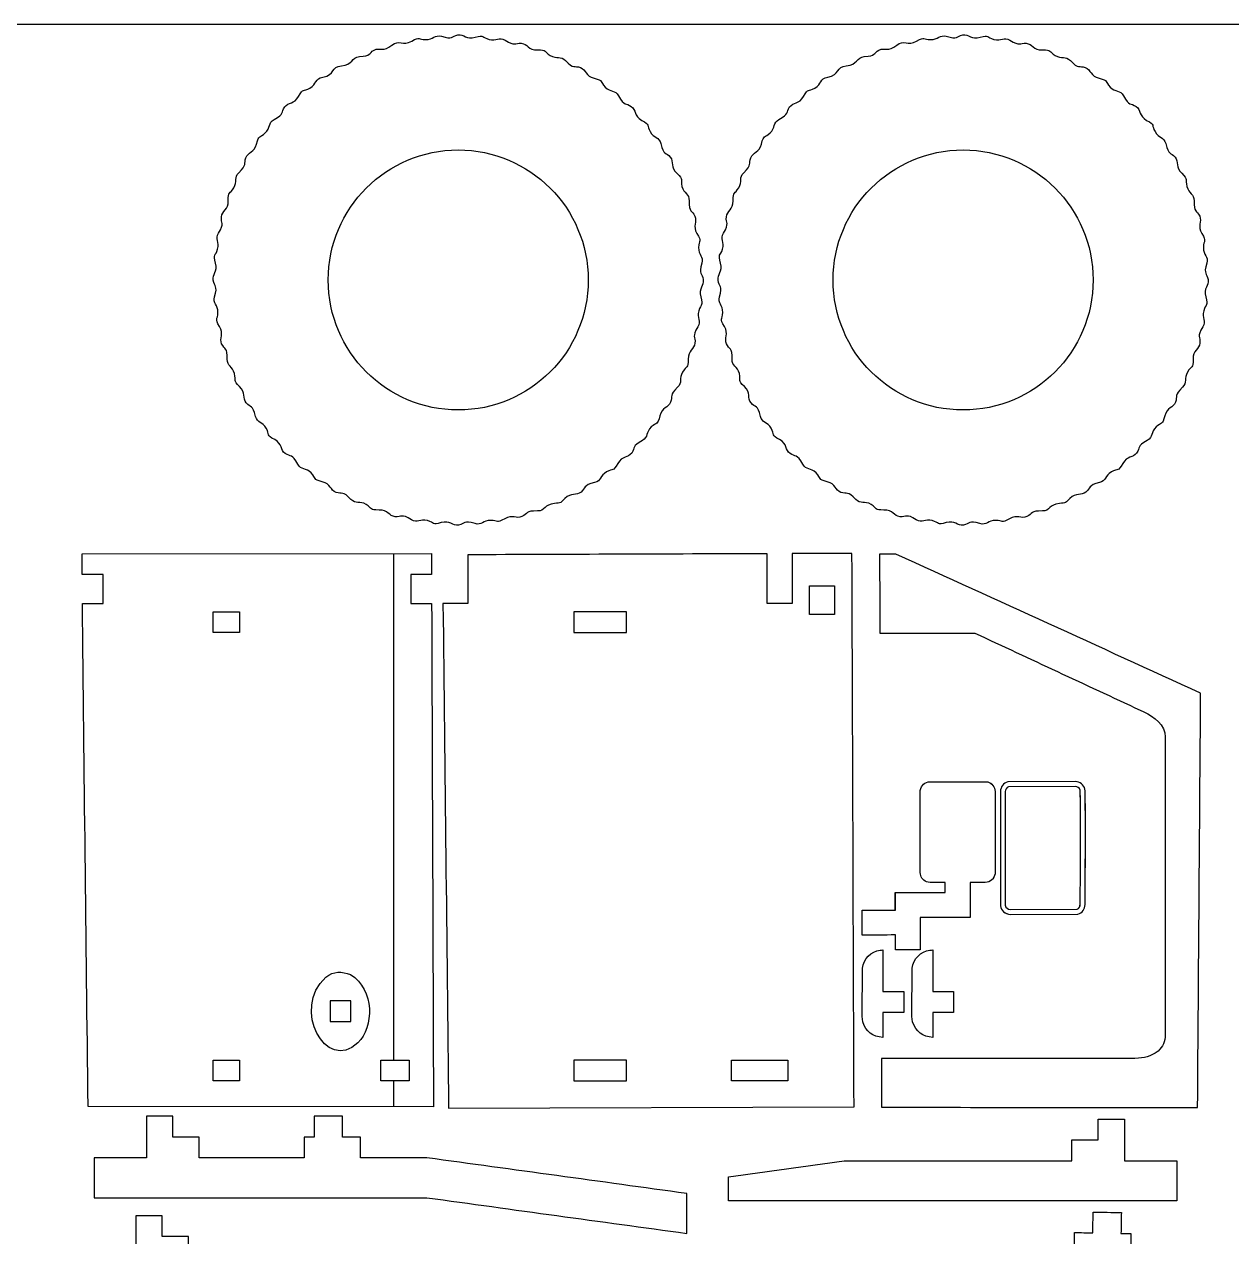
# Model space of a CAD drawing. Extents: x 1449 to 2334, y 110 to 990.
# Drawn here: x 1752.1 to 1900.2, y 841.2 to 989.9 of the extents above; entities that cross this region are included whole.
import ezdxf

# ---------------------------------------------------------------- set-up
doc = ezdxf.new("R2010")
doc.units = 0
doc.layers.get('0').update_dxf_attribs({"linetype": 'CONTINUOUS'})

msp = doc.modelspace()

# ---------------------------------------------------------------- linework, layer by layer
at = {"color": 175}
msp.add_line((1749.477645, 989.85946), (2019.477645, 989.85946), dxfattribs=at)
at = {"color": 3}
for p, q in [((1759.227345, 924.96346), (1802.061545, 924.97346)), ((1859.012245, 924.89626), (1857.006045, 924.91656)), ((1863.204845, 897.01826), (1870.252345, 896.98056)), ((1863.207845, 897.01826), (1870.255345, 896.98056)), ((1880.992645, 897.02286), (1872.721345, 896.98726)), ((1880.995645, 897.02286), (1872.724345, 896.98726)), ((1861.987445, 885.88106), (1861.992045, 895.95346)), ((1861.990445, 885.88106), (1861.995045, 895.95346)), ((1871.160045, 895.79906), (1871.155545, 885.72666)), ((1871.163045, 895.79906), (1871.158545, 885.72666)), ((1871.813445, 895.80586), (1871.813445, 881.81736)), ((1871.816445, 895.80586), (1871.816445, 881.81736)), ((1873.025945, 880.75236), (1881.297345, 880.78796)), ((1873.028945, 880.75236), (1881.300345, 880.78796)), ((1854.865145, 868.22946), (1854.886945, 874.17116)), ((1854.868145, 868.22946), (1854.889945, 874.17116)), ((1860.964645, 868.22946), (1860.986445, 874.17116)), ((1860.967645, 868.22946), (1860.989445, 874.17116)), ((1854.952045, 867.56956), (1854.865145, 868.22946)), ((1854.955045, 867.56956), (1854.868145, 868.22946)), ((1861.051545, 867.56956), (1860.964645, 868.22946)), ((1861.054545, 867.56956), (1860.967645, 868.22946)), ((1802.310645, 857.17536), (1759.962945, 857.20166)), ((1804.168345, 857.01826), (1853.868045, 857.16726))]:
    msp.add_line(p, q, dxfattribs=at)
at = {"color": 1}
for p, q in [((1880.982345, 896.42286), (1872.813945, 896.38766)), ((1880.985345, 896.42286), (1872.816945, 896.38766)), ((1872.413445, 895.80586), (1872.413445, 881.86256)), ((1872.416445, 895.80586), (1872.416445, 881.86256)), ((1873.036345, 881.35246), (1881.205545, 881.38756)), ((1873.039345, 881.35246), (1881.208545, 881.38756))]:
    msp.add_line(p, q, dxfattribs=at)
at = {"color": 250}
msp.add_line((1799.318345, 860.33706), (1795.862245, 860.33706), dxfattribs=at)
at = {"color": 3}
for points in [[(1799.648545, 987.78306), (1800.697745, 988.41216), (1800.403845, 987.99486), (1801.359445, 987.98006)], [(1801.359445, 987.98006), (1802.288645, 987.96556), (1802.471145, 988.62096), (1803.281245, 988.37906)], [(1803.281245, 988.37906), (1804.704145, 987.95416), (1804.492545, 988.41246), (1805.301045, 988.54876)], [(1805.301045, 988.54876), (1806.047945, 988.67466), (1806.357545, 987.95326), (1807.417545, 988.25836)], [(1807.417545, 988.25836), (1808.591245, 988.59636), (1808.202345, 988.26926), (1809.121645, 988.00826)], [(1809.121645, 988.00826), (1810.016845, 987.75396), (1810.362045, 988.33806), (1811.081045, 987.89556)], [(1861.545945, 987.78306), (1862.595145, 988.41216), (1862.301245, 987.99486), (1863.256845, 987.98006)], [(1863.256845, 987.98006), (1864.186045, 987.96556), (1864.368545, 988.62096), (1865.178645, 988.37906)], [(1865.178645, 988.37906), (1866.601545, 987.95416), (1866.389945, 988.41246), (1867.198445, 988.54876)], [(1867.198445, 988.54876), (1867.945345, 988.67466), (1868.254945, 987.95326), (1869.314945, 988.25836)], [(1869.314945, 988.25836), (1870.488645, 988.59636), (1870.099745, 988.26926), (1871.019045, 988.00826)], [(1871.019045, 988.00826), (1871.914245, 987.75396), (1872.259445, 988.33806), (1872.978445, 987.89556)], [(1795.030645, 986.68616), (1795.709845, 987.06396), (1796.204545, 986.43986), (1797.198845, 987.29006)], [(1797.198845, 987.29006), (1798.098945, 988.05976), (1798.540045, 987.11796), (1799.648545, 987.78306)], [(1811.081045, 987.89556), (1812.345545, 987.11706), (1812.260845, 987.61376), (1813.076545, 987.53616)], [(1813.076545, 987.53616), (1813.829845, 987.46446), (1813.942645, 986.68616), (1815.044745, 986.70756)], [(1856.928045, 986.68616), (1857.607245, 987.06396), (1858.101945, 986.43986), (1859.096245, 987.29006)], [(1859.096245, 987.29006), (1859.996345, 988.05976), (1860.437445, 987.11796), (1861.545945, 987.78306)], [(1872.978445, 987.89556), (1874.242945, 987.11706), (1874.158245, 987.61376), (1874.973945, 987.53616)], [(1874.973945, 987.53616), (1875.727245, 987.46446), (1875.840045, 986.68616), (1876.942145, 986.70756)], [(1791.015645, 984.76596), (1792.447045, 984.86546), (1792.239245, 985.83536), (1793.233845, 985.89186)], [(1793.233845, 985.89186), (1794.670745, 985.97356), (1794.327445, 986.29486), (1795.030645, 986.68616)], [(1815.044745, 986.70756), (1816.266645, 986.73136), (1815.805945, 986.51576), (1816.626945, 986.02516)], [(1816.626945, 986.02516), (1817.426145, 985.54786), (1817.909645, 986.02246), (1818.489645, 985.41036)], [(1818.489645, 985.41036), (1819.511945, 984.33196), (1819.561345, 984.83216), (1820.325845, 984.54576)], [(1852.913045, 984.76596), (1854.344445, 984.86546), (1854.136645, 985.83536), (1855.131245, 985.89186)], [(1855.131245, 985.89186), (1856.568145, 985.97356), (1856.224845, 986.29486), (1856.928045, 986.68616)], [(1876.942145, 986.70756), (1878.164045, 986.73136), (1877.703345, 986.51576), (1878.524345, 986.02516)], [(1878.524345, 986.02516), (1879.323545, 985.54786), (1879.807045, 986.02246), (1880.387045, 985.41036)], [(1880.387045, 985.41036), (1881.409345, 984.33196), (1881.458745, 984.83216), (1882.223245, 984.54576)], [(1788.750545, 983.37006), (1790.252345, 983.64806), (1789.774745, 984.67976), (1791.015645, 984.76596)], [(1820.325845, 984.54576), (1821.035545, 984.27986), (1820.941145, 983.50096), (1822.010845, 983.23586)], [(1850.647945, 983.37006), (1852.149745, 983.64806), (1851.672145, 984.67976), (1852.913045, 984.76596)], [(1882.223245, 984.54576), (1882.932945, 984.27986), (1882.838545, 983.50096), (1883.908245, 983.23586)], [(1787.160745, 982.03976), (1788.037145, 982.52696), (1787.738645, 983.18276), (1788.750545, 983.37006)], [(1822.010845, 983.23586), (1823.198945, 982.94146), (1822.696945, 982.85246), (1823.362345, 982.16506)], [(1849.058145, 982.03976), (1849.934545, 982.52696), (1849.636045, 983.18276), (1850.647945, 983.37006)], [(1883.908245, 983.23586), (1885.096345, 982.94146), (1884.594345, 982.85246), (1885.259745, 982.16506)], [(1784.074945, 979.72196), (1784.513945, 980.33906), (1785.243245, 980.04646), (1785.776345, 981.01196)], [(1785.776345, 981.01196), (1786.367445, 982.08236), (1786.326545, 981.57616), (1787.160745, 982.03976)], [(1823.362345, 982.16506), (1824.007045, 981.49926), (1824.601045, 981.83446), (1825.003545, 981.08936)], [(1825.003545, 981.08936), (1825.709445, 979.78286), (1825.884445, 980.25636), (1826.552145, 979.78136)], [(1845.972345, 979.72196), (1846.411345, 980.33906), (1847.140645, 980.04646), (1847.673745, 981.01196)], [(1847.673745, 981.01196), (1848.264845, 982.08236), (1848.223945, 981.57616), (1849.058145, 982.03976)], [(1885.259745, 982.16506), (1885.904445, 981.49926), (1886.498445, 981.83446), (1886.900945, 981.08936)], [(1886.900945, 981.08936), (1887.606845, 979.78286), (1887.781845, 980.25636), (1888.449545, 979.78136)], [(1782.766745, 978.17356), (1784.072645, 978.87836), (1783.600645, 979.05576), (1784.074945, 979.72196)], [(1826.552145, 979.78136), (1827.169345, 979.34216), (1826.876445, 978.61276), (1827.841745, 978.07946)], [(1844.664145, 978.17356), (1845.970045, 978.87836), (1845.498045, 979.05576), (1845.972345, 979.72196)], [(1888.449545, 979.78136), (1889.066745, 979.34216), (1888.773845, 978.61276), (1889.739145, 978.07946)], [(1781.691145, 976.53246), (1782.356645, 977.17676), (1782.022545, 977.77186), (1782.766745, 978.17356)], [(1827.841745, 978.07946), (1828.913745, 977.48736), (1828.405745, 977.53036), (1828.870045, 976.69526)], [(1843.588545, 976.53246), (1844.254045, 977.17676), (1843.919945, 977.77186), (1844.664145, 978.17356)], [(1889.739145, 978.07946), (1890.811145, 977.48736), (1890.303145, 977.53036), (1890.767445, 976.69526)], [(1780.620145, 975.18086), (1780.914645, 976.36926), (1781.004345, 975.86736), (1781.691145, 976.53246)], [(1828.870045, 976.69526), (1829.319845, 975.88576), (1829.980845, 976.05476), (1830.176945, 975.23216)], [(1842.517545, 975.18086), (1842.812045, 976.36926), (1842.901745, 975.86736), (1843.588545, 976.53246)], [(1890.767445, 976.69526), (1891.217245, 975.88576), (1891.878245, 976.05476), (1892.074345, 975.23216)], [(1779.310445, 973.49576), (1779.575645, 974.20476), (1780.355045, 974.11066), (1780.620145, 975.18086)], [(1830.176945, 975.23216), (1830.521345, 973.78806), (1830.812345, 974.19876), (1831.334445, 973.56716)], [(1841.207845, 973.49576), (1841.473045, 974.20476), (1842.252445, 974.11066), (1842.517545, 975.18086)], [(1892.074345, 975.23216), (1892.418745, 973.78806), (1892.709745, 974.19876), (1893.231845, 973.56716)], [(1778.445645, 971.65956), (1779.523745, 972.68126), (1779.023845, 972.72936), (1779.310445, 973.49576)], [(1789.407345, 958.51276), (1789.407345, 967.31386), (1796.542245, 974.44856), (1805.343345, 974.44856)], [(1805.343345, 974.44856), (1814.144545, 974.44856), (1821.279245, 967.31386), (1821.279245, 958.51276)], [(1831.334445, 973.56716), (1831.814645, 972.98616), (1831.348045, 972.35536), (1832.141345, 971.58906)], [(1840.343045, 971.65956), (1841.421145, 972.68126), (1840.921245, 972.72936), (1841.207845, 973.49576)], [(1851.304745, 958.51276), (1851.304745, 967.31386), (1858.439645, 974.44856), (1867.240745, 974.44856)], [(1867.240745, 974.44856), (1876.041945, 974.44856), (1883.176645, 967.31386), (1883.176645, 958.51276)], [(1893.231845, 973.56716), (1893.712045, 972.98616), (1893.245445, 972.35536), (1894.038745, 971.58906)], [(1777.831045, 969.79716), (1778.308045, 970.59596), (1777.833745, 971.07956), (1778.445645, 971.65956)], [(1832.141345, 971.58906), (1833.020945, 970.73936), (1832.542045, 970.91436), (1832.774345, 969.98686)], [(1839.728445, 969.79716), (1840.205445, 970.59596), (1839.731145, 971.07956), (1840.343045, 971.65956)], [(1894.038745, 971.58906), (1894.918345, 970.73936), (1894.439445, 970.91436), (1894.671745, 969.98686)], [(1777.148645, 968.21456), (1777.124845, 969.43676), (1777.340745, 968.97586), (1777.831045, 969.79716)], [(1832.774345, 969.98686), (1832.999745, 969.08676), (1833.681545, 969.08126), (1833.657845, 968.23476)], [(1839.046045, 968.21456), (1839.022245, 969.43676), (1839.238145, 968.97586), (1839.728445, 969.79716)], [(1894.671745, 969.98686), (1894.897145, 969.08676), (1895.578945, 969.08126), (1895.555245, 968.23476)], [(1776.319945, 966.24656), (1776.391745, 967.00006), (1777.170045, 967.11326), (1777.148645, 968.21456)], [(1833.657845, 968.23476), (1833.616745, 966.74996), (1834.003445, 967.07366), (1834.344745, 966.32746)], [(1838.217345, 966.24656), (1838.289145, 967.00006), (1839.067445, 967.11326), (1839.046045, 968.21456)], [(1895.555245, 968.23476), (1895.514145, 966.74996), (1895.900845, 967.07366), (1896.242145, 966.32746)], [(1775.960645, 964.25106), (1776.739145, 965.51486), (1776.242145, 965.43126), (1776.319945, 966.24656)], [(1834.344745, 966.32746), (1834.658845, 965.64046), (1834.043645, 965.15376), (1834.612245, 964.20766)], [(1837.858045, 964.25106), (1838.636545, 965.51486), (1838.139545, 965.43126), (1838.217345, 966.24656)], [(1896.242145, 966.32746), (1896.556245, 965.64046), (1895.941045, 965.15376), (1896.509645, 964.20766)], [(1775.847945, 962.29156), (1776.102345, 963.18586), (1775.518145, 963.53266), (1775.960645, 964.25106)], [(1834.612245, 964.20766), (1835.242345, 963.15946), (1834.825545, 963.45266), (1834.810145, 962.49636)], [(1837.745345, 962.29156), (1837.999745, 963.18586), (1837.415545, 963.53266), (1837.858045, 964.25106)], [(1896.509645, 964.20766), (1897.139745, 963.15946), (1896.722945, 963.45266), (1896.707545, 962.49636)], [(1775.597745, 960.58766), (1775.259845, 961.76036), (1775.586245, 961.37186), (1775.847945, 962.29156)], [(1834.810145, 962.49636), (1834.795145, 961.56946), (1835.451145, 961.38416), (1835.209145, 960.57486)], [(1837.495145, 960.58766), (1837.157245, 961.76036), (1837.483645, 961.37186), (1837.745345, 962.29156)], [(1896.707545, 962.49636), (1896.692545, 961.56946), (1897.348545, 961.38416), (1897.106545, 960.57486)], [(1775.307345, 958.47116), (1775.181145, 959.21726), (1775.902945, 959.52766), (1775.597745, 960.58766)], [(1835.209145, 960.57486), (1834.784045, 959.15206), (1835.242845, 959.36266), (1835.379045, 958.55516)], [(1837.204745, 958.47116), (1837.078545, 959.21726), (1837.800345, 959.52766), (1837.495145, 960.58766)], [(1897.106545, 960.57486), (1896.681445, 959.15206), (1897.140245, 959.36266), (1897.276445, 958.55516)], [(1775.477145, 956.45116), (1775.902045, 957.87396), (1775.444145, 957.66126), (1775.307345, 958.47116)], [(1805.343345, 942.57696), (1796.542245, 942.57696), (1789.407345, 949.71166), (1789.407345, 958.51276)], [(1821.279245, 958.51276), (1821.279245, 949.71166), (1814.144545, 942.57696), (1805.343345, 942.57696)], [(1835.379045, 958.55516), (1835.504945, 957.80856), (1834.783545, 957.49896), (1835.088345, 956.43816)], [(1837.374545, 956.45116), (1837.799445, 957.87396), (1837.341545, 957.66126), (1837.204745, 958.47116)], [(1867.240745, 942.57696), (1858.439645, 942.57696), (1851.304745, 949.71166), (1851.304745, 958.51276)], [(1883.176645, 958.51276), (1883.176645, 949.71166), (1876.041945, 942.57696), (1867.240745, 942.57696)], [(1897.276445, 958.55516), (1897.402345, 957.80856), (1896.680945, 957.49896), (1896.985745, 956.43816)], [(1775.876345, 954.52946), (1775.891345, 955.45626), (1775.235245, 955.64176), (1775.477145, 956.45116)], [(1835.088345, 956.43816), (1835.426045, 955.26356), (1835.099545, 955.65496), (1834.838245, 954.73446)], [(1837.773745, 954.52946), (1837.788745, 955.45626), (1837.132645, 955.64176), (1837.374545, 956.45116)], [(1896.985745, 956.43816), (1897.323445, 955.26356), (1896.996945, 955.65496), (1896.735645, 954.73446)], [(1776.073445, 952.81876), (1775.444545, 953.86626), (1775.860645, 953.57346), (1775.876345, 954.52946)], [(1834.838245, 954.73446), (1834.584245, 953.83936), (1835.167945, 953.49406), (1834.725445, 952.77496)], [(1837.970845, 952.81876), (1837.341945, 953.86626), (1837.758045, 953.57346), (1837.773745, 954.52946)], [(1896.735645, 954.73446), (1896.481645, 953.83936), (1897.065345, 953.49406), (1896.622845, 952.77496)], [(1776.341545, 950.69846), (1776.027045, 951.38536), (1776.641245, 951.87256), (1776.073445, 952.81876)], [(1834.725445, 952.77496), (1833.946845, 951.50996), (1834.444445, 951.59486), (1834.366345, 950.77926)], [(1838.238945, 950.69846), (1837.924445, 951.38536), (1838.538645, 951.87256), (1837.970845, 952.81876)], [(1896.622845, 952.77496), (1895.844245, 951.50996), (1896.341845, 951.59486), (1896.263745, 950.77926)], [(1777.028445, 948.79146), (1777.069945, 950.27616), (1776.682645, 949.95296), (1776.341545, 950.69846)], [(1834.366345, 950.77926), (1834.294245, 950.02526), (1833.516545, 949.91406), (1833.537545, 948.81106)], [(1838.925845, 948.79146), (1838.967345, 950.27616), (1838.580045, 949.95296), (1838.238945, 950.69846)], [(1896.263745, 950.77926), (1896.191645, 950.02526), (1895.413945, 949.91406), (1895.434945, 948.81106)], [(1777.911845, 947.03906), (1777.686445, 947.93946), (1777.004645, 947.94506), (1777.028445, 948.79146)], [(1833.537545, 948.81106), (1833.560845, 947.58946), (1833.346545, 948.05066), (1832.855045, 947.22876)], [(1839.809245, 947.03906), (1839.583845, 947.93946), (1838.902045, 947.94506), (1838.925845, 948.79146)], [(1895.434945, 948.81106), (1895.458245, 947.58946), (1895.243945, 948.05066), (1894.752445, 947.22876)], [(1778.544245, 945.43706), (1777.665645, 946.28726), (1778.143945, 946.11186), (1777.911845, 947.03906)], [(1832.855045, 947.22876), (1832.377645, 946.43046), (1832.853745, 945.94786), (1832.240145, 945.36636)], [(1840.441645, 945.43706), (1839.563045, 946.28726), (1840.041345, 946.11186), (1839.809245, 947.03906)], [(1894.752445, 947.22876), (1894.275045, 946.43046), (1894.751145, 945.94786), (1894.137545, 945.36636)], [(1779.351845, 943.45856), (1778.870945, 944.04036), (1779.337745, 944.66956), (1778.544245, 945.43706)], [(1832.240145, 945.36636), (1831.162445, 944.34496), (1831.662445, 944.29616), (1831.375845, 943.53026)], [(1841.249245, 943.45856), (1840.768345, 944.04036), (1841.235145, 944.66956), (1840.441645, 945.43706)], [(1894.137545, 945.36636), (1893.059845, 944.34496), (1893.559845, 944.29616), (1893.273245, 943.53026)], [(1780.509345, 941.79356), (1780.163845, 943.23916), (1779.874545, 942.82636), (1779.351845, 943.45856)], [(1831.375845, 943.53026), (1831.110745, 942.82196), (1830.330845, 942.91466), (1830.065945, 941.84486)], [(1842.406745, 941.79356), (1842.061245, 943.23916), (1841.771945, 942.82636), (1841.249245, 943.45856)], [(1893.273245, 943.53026), (1893.008145, 942.82196), (1892.228245, 942.91466), (1891.963345, 941.84486)], [(1781.816145, 940.33076), (1781.366545, 941.13976), (1780.705545, 940.97156), (1780.509345, 941.79356)], [(1830.065945, 941.84486), (1829.771645, 940.65726), (1829.681045, 941.15796), (1828.995045, 940.49356)], [(1843.713545, 940.33076), (1843.263945, 941.13976), (1842.602945, 940.97156), (1842.406745, 941.79356)], [(1891.963345, 941.84486), (1891.669045, 940.65726), (1891.578445, 941.15796), (1890.892445, 940.49356)], [(1782.844545, 938.94636), (1781.773345, 939.53786), (1782.280545, 939.49526), (1781.816145, 940.33076)], [(1828.995045, 940.49356), (1828.329045, 939.84846), (1828.664045, 939.25496), (1827.919345, 938.85246)], [(1844.741945, 938.94636), (1843.670745, 939.53786), (1844.177945, 939.49526), (1843.713545, 940.33076)], [(1890.892445, 940.49356), (1890.226445, 939.84846), (1890.561445, 939.25496), (1889.816745, 938.85246)], [(1784.134345, 937.24486), (1783.516545, 937.68406), (1783.809445, 938.41366), (1782.844545, 938.94636)], [(1827.919345, 938.85246), (1826.612445, 938.14666), (1827.086145, 937.97086), (1826.611145, 937.30386)], [(1846.031745, 937.24486), (1845.413945, 937.68406), (1845.706845, 938.41366), (1844.741945, 938.94636)], [(1889.816745, 938.85246), (1888.509845, 938.14666), (1888.983545, 937.97086), (1888.508545, 937.30386)], [(1785.682545, 935.93656), (1784.975945, 937.24436), (1784.803645, 936.76896), (1784.134345, 937.24486)], [(1826.611145, 937.30386), (1826.171845, 936.68646), (1825.442345, 936.97956), (1824.909645, 936.01476)], [(1847.579945, 935.93656), (1846.873345, 937.24436), (1846.701045, 936.76896), (1846.031745, 937.24486)], [(1888.508545, 937.30386), (1888.069245, 936.68646), (1887.339745, 936.97956), (1886.807045, 936.01476)], [(1787.323745, 934.86106), (1786.680345, 935.52636), (1786.085245, 935.19166), (1785.682545, 935.93656)], [(1788.675245, 933.79016), (1787.486645, 934.08506), (1787.988945, 934.17336), (1787.323745, 934.86106)], [(1823.525345, 934.98606), (1822.714545, 934.53556), (1822.886545, 933.87606), (1822.062345, 933.67926)], [(1824.909645, 936.01476), (1824.318045, 934.94346), (1824.361845, 935.45086), (1823.525345, 934.98606)], [(1849.221145, 934.86106), (1848.577745, 935.52636), (1847.982645, 935.19166), (1847.579945, 935.93656)], [(1850.572645, 933.79016), (1849.384045, 934.08506), (1849.886345, 934.17336), (1849.221145, 934.86106)], [(1885.422745, 934.98606), (1884.611945, 934.53556), (1884.783945, 933.87606), (1883.959745, 933.67926)], [(1886.807045, 936.01476), (1886.215445, 934.94346), (1886.259245, 935.45086), (1885.422745, 934.98606)], [(1790.360345, 932.48036), (1789.651345, 932.74526), (1789.745745, 933.52476), (1788.675245, 933.79016)], [(1822.062345, 933.67926), (1820.617045, 933.33406), (1821.030045, 933.04466), (1820.397345, 932.52176)], [(1852.257745, 932.48036), (1851.548745, 932.74526), (1851.643145, 933.52476), (1850.572645, 933.79016)], [(1883.959745, 933.67926), (1882.514445, 933.33406), (1882.927445, 933.04466), (1882.294745, 932.52176)], [(1792.196645, 931.61576), (1791.174845, 932.69356), (1791.127845, 932.19376), (1790.360345, 932.48036)], [(1820.397345, 932.52176), (1819.815745, 932.04106), (1819.185945, 932.50776), (1818.418845, 931.71456)], [(1854.094045, 931.61576), (1853.072245, 932.69356), (1853.025245, 932.19376), (1852.257745, 932.48036)], [(1882.294745, 932.52176), (1881.713145, 932.04106), (1881.083345, 932.50776), (1880.316245, 931.71456)], [(1794.059345, 931.00096), (1793.261145, 931.47806), (1792.777445, 931.00296), (1792.196645, 931.61576)], [(1795.641545, 930.31866), (1794.419145, 930.29556), (1794.880745, 930.50966), (1794.059345, 931.00096)], [(1817.151945, 931.13236), (1815.862845, 931.00036), (1816.018845, 930.17096), (1815.065045, 930.19826)], [(1818.418845, 931.71456), (1817.960645, 931.24066), (1817.928245, 931.13676), (1817.151945, 931.13236)], [(1855.956745, 931.00096), (1855.158545, 931.47806), (1854.674845, 931.00296), (1854.094045, 931.61576)], [(1857.538945, 930.31866), (1856.316545, 930.29556), (1856.778145, 930.50966), (1855.956745, 931.00096)], [(1879.049345, 931.13236), (1877.760245, 931.00036), (1877.916245, 930.17096), (1876.962445, 930.19826)], [(1880.316245, 931.71456), (1879.858045, 931.24066), (1879.825645, 931.13676), (1879.049345, 931.13236)], [(1797.609645, 929.48986), (1796.855145, 929.56156), (1796.744045, 930.33976), (1795.641545, 930.31866)], [(1799.605145, 929.13066), (1798.339545, 929.90926), (1798.425945, 929.41206), (1797.609645, 929.48986)], [(1801.564545, 929.01786), (1800.670445, 929.27236), (1800.324345, 928.68796), (1799.605145, 929.13066)], [(1803.268745, 928.76766), (1802.094445, 928.43006), (1802.484545, 928.75606), (1801.564545, 929.01786)], [(1805.385145, 928.47716), (1804.638845, 928.35106), (1804.329345, 929.07256), (1803.268745, 928.76766)], [(1807.404745, 928.64706), (1805.982145, 929.07216), (1806.193945, 928.61376), (1805.385145, 928.47716)], [(1809.326545, 929.04626), (1808.396845, 929.06096), (1808.216745, 928.40446), (1807.404745, 928.64706)], [(1811.037645, 929.24336), (1809.989145, 928.61376), (1810.281645, 929.03106), (1809.326545, 929.04626)], [(1813.157445, 929.51146), (1812.470745, 929.19696), (1811.983845, 929.81146), (1811.037645, 929.24336)], [(1815.065045, 930.19826), (1813.583845, 930.24076), (1813.902545, 929.85246), (1813.157445, 929.51146)], [(1859.507045, 929.48986), (1858.752545, 929.56156), (1858.641445, 930.33976), (1857.538945, 930.31866)], [(1861.502545, 929.13066), (1860.236945, 929.90926), (1860.323345, 929.41206), (1859.507045, 929.48986)], [(1863.461945, 929.01786), (1862.567845, 929.27236), (1862.221745, 928.68796), (1861.502545, 929.13066)], [(1865.166145, 928.76766), (1863.991845, 928.43006), (1864.381945, 928.75606), (1863.461945, 929.01786)], [(1867.282545, 928.47716), (1866.536245, 928.35106), (1866.226745, 929.07256), (1865.166145, 928.76766)], [(1869.302145, 928.64706), (1867.879545, 929.07216), (1868.091345, 928.61376), (1867.282545, 928.47716)], [(1871.223945, 929.04626), (1870.294245, 929.06096), (1870.114145, 928.40446), (1869.302145, 928.64706)], [(1872.935045, 929.24336), (1871.886545, 928.61376), (1872.179045, 929.03106), (1871.223945, 929.04626)], [(1875.054845, 929.51146), (1874.368145, 929.19696), (1873.881245, 929.81146), (1872.935045, 929.24336)], [(1876.962445, 930.19826), (1875.481245, 930.24076), (1875.799945, 929.85246), (1875.054845, 929.51146)], [(1759.227345, 922.41396), (1759.227345, 923.26376), (1759.227345, 924.11356), (1759.227345, 924.96346)], [(1802.061545, 924.97346), (1802.064545, 924.12366), (1802.067745, 923.27386), (1802.070845, 922.42396)], [(1843.239345, 924.96106), (1831.005045, 924.91656), (1818.770745, 924.87216), (1806.536445, 924.82776)], [(1806.536445, 924.82776), (1806.536445, 922.83286), (1806.536445, 920.83806), (1806.536445, 918.84316)], [(1843.239345, 918.84196), (1843.239345, 920.88166), (1843.239345, 922.92136), (1843.239345, 924.96106)], [(1853.618845, 924.97346), (1851.171345, 924.97296), (1848.723845, 924.97256), (1846.276345, 924.97206)], [(1846.276345, 924.97206), (1846.283845, 922.93246), (1846.291345, 920.89286), (1846.298845, 918.85316)], [(1853.868045, 857.16726), (1853.784945, 879.76926), (1853.701845, 902.37136), (1853.618845, 924.97346)], [(1857.006045, 924.91656), (1857.011245, 921.68666), (1857.016445, 918.45676), (1857.021645, 915.22696)], [(1896.363945, 907.88216), (1883.913345, 913.55356), (1871.462845, 919.22486), (1859.012245, 924.89626)], [(1761.811745, 922.41396), (1760.950245, 922.41396), (1760.088845, 922.41396), (1759.227345, 922.41396)], [(1761.811745, 918.84456), (1761.811745, 920.03426), (1761.811745, 921.22416), (1761.811745, 922.41396)], [(1802.070845, 922.42396), (1801.221045, 922.42076), (1800.371145, 922.41766), (1799.521345, 922.41456)], [(1799.521345, 922.41456), (1799.525745, 921.22476), (1799.530145, 920.03496), (1799.534445, 918.84516)], [(1759.962945, 857.20166), (1759.729345, 877.74936), (1759.495745, 898.29696), (1759.262145, 918.84456)], [(1759.262145, 918.84456), (1760.112045, 918.84456), (1760.961845, 918.84456), (1761.811745, 918.84456)], [(1799.534445, 918.84516), (1800.384345, 918.84836), (1801.234145, 918.85146), (1802.084045, 918.85456)], [(1802.084045, 918.85456), (1802.159545, 898.29486), (1802.235045, 877.73506), (1802.310645, 857.17536)], [(1806.536445, 918.84316), (1805.516645, 918.84316), (1804.496845, 918.84316), (1803.477045, 918.84316)], [(1803.477045, 918.84316), (1803.707445, 898.23486), (1803.937945, 877.62656), (1804.168345, 857.01826)], [(1846.298845, 918.85316), (1845.279045, 918.84946), (1844.259145, 918.84566), (1843.239345, 918.84196)], [(1857.021645, 915.22696), (1860.909845, 915.22696), (1864.798045, 915.22696), (1868.686245, 915.22696)], [(1868.686245, 915.22696), (1875.433445, 912.08196), (1882.180745, 908.93706), (1888.928045, 905.79206)], [(1895.988645, 857.07526), (1896.113745, 874.01096), (1896.238845, 890.94646), (1896.363945, 907.88216)], [(1888.928045, 905.79206), (1890.141145, 905.21256), (1891.644945, 904.44646), (1891.961645, 903.00156)], [(1891.961645, 903.00156), (1891.983745, 902.78916), (1892.005945, 902.57676), (1892.028045, 902.36436)], [(1892.028045, 902.36436), (1892.028045, 890.26906), (1892.028045, 878.17376), (1892.028045, 866.07846)], [(1861.992045, 895.95346), (1862.071545, 896.56066), (1862.570845, 896.99696), (1863.204845, 897.01826)], [(1861.995045, 895.95346), (1862.074545, 896.56066), (1862.573845, 896.99696), (1863.207845, 897.01826)], [(1870.252345, 896.98056), (1870.791645, 896.83646), (1871.141045, 896.36686), (1871.160045, 895.79906)], [(1870.255345, 896.98056), (1870.794645, 896.83646), (1871.144045, 896.36686), (1871.163045, 895.79906)], [(1872.721345, 896.98726), (1872.182045, 896.84326), (1871.832545, 896.37376), (1871.813445, 895.80586)], [(1872.724345, 896.98726), (1872.185045, 896.84326), (1871.835545, 896.37376), (1871.816445, 895.80586)], [(1882.174045, 896.11486), (1882.029945, 896.65436), (1881.560345, 897.00376), (1880.992645, 897.02286)], [(1882.177045, 896.11486), (1882.032945, 896.65436), (1881.563345, 897.00376), (1880.995645, 897.02286)], [(1882.205245, 881.96936), (1882.206345, 883.47436), (1882.279845, 895.71876), (1882.174045, 896.11486)], [(1882.208245, 881.96936), (1882.209345, 883.47436), (1882.282845, 895.71876), (1882.177045, 896.11486)], [(1862.743545, 884.75086), (1862.279345, 884.94246), (1862.004345, 885.37626), (1861.987445, 885.88106)], [(1862.746545, 884.75086), (1862.282345, 884.94246), (1862.007345, 885.37626), (1861.990445, 885.88106)], [(1865.047645, 884.65906), (1864.500245, 884.65876), (1863.168145, 884.57556), (1862.743545, 884.75086)], [(1865.050645, 884.65906), (1864.503245, 884.65876), (1863.171145, 884.57556), (1862.746545, 884.75086)], [(1865.048345, 883.43526), (1865.048145, 883.84316), (1865.047945, 884.25116), (1865.047645, 884.65906)], [(1865.051345, 883.43526), (1865.051145, 883.84316), (1865.050945, 884.25116), (1865.050645, 884.65906)], [(1869.942745, 884.66196), (1869.330945, 884.66156), (1868.719045, 884.66116), (1868.107145, 884.66086)], [(1868.107145, 884.66086), (1868.107945, 883.23306), (1868.108845, 881.80536), (1868.109645, 880.37756)], [(1869.945745, 884.66196), (1869.333945, 884.66156), (1868.722045, 884.66116), (1868.110145, 884.66086)], [(1868.110145, 884.66086), (1868.110945, 883.23306), (1868.111845, 881.80536), (1868.112645, 880.37756)], [(1871.155545, 885.72666), (1871.076045, 885.11956), (1870.577045, 884.68316), (1869.942745, 884.66196)], [(1871.158545, 885.72666), (1871.079045, 885.11956), (1870.580045, 884.68316), (1869.945745, 884.66196)], [(1858.929445, 883.43166), (1860.969045, 883.43286), (1863.008745, 883.43406), (1865.048345, 883.43526)], [(1858.930745, 881.28436), (1858.930245, 882.00016), (1858.929845, 882.71586), (1858.929445, 883.43166)], [(1858.932445, 883.43166), (1860.972045, 883.43286), (1863.011745, 883.43406), (1865.051345, 883.43526)], [(1858.933745, 881.28436), (1858.933245, 882.00016), (1858.932845, 882.71586), (1858.932445, 883.43166)], [(1871.813445, 881.81736), (1871.892745, 881.21006), (1872.391945, 880.77376), (1873.025945, 880.75236)], [(1871.816445, 881.81736), (1871.895745, 881.21006), (1872.394945, 880.77376), (1873.028945, 880.75236)], [(1881.297345, 880.78796), (1881.855345, 880.93706), (1882.166745, 881.39226), (1882.205245, 881.96936)], [(1881.300345, 880.78796), (1881.858345, 880.93706), (1882.169745, 881.39226), (1882.208245, 881.96936)], [(1854.865445, 881.28196), (1856.220545, 881.28276), (1857.575645, 881.28356), (1858.930745, 881.28436)], [(1854.867245, 878.22246), (1854.866645, 879.24236), (1854.866045, 880.26216), (1854.865445, 881.28196)], [(1854.868445, 881.28196), (1856.223545, 881.28276), (1857.578645, 881.28356), (1858.933745, 881.28436)], [(1854.870245, 878.22246), (1854.869645, 879.24236), (1854.869045, 880.26216), (1854.868445, 881.28196)], [(1868.109645, 880.37756), (1866.070045, 880.37636), (1864.030345, 880.37516), (1861.990645, 880.37396)], [(1861.990645, 880.37396), (1861.991545, 879.04636), (1861.992245, 877.71866), (1861.993045, 876.39096)], [(1868.112645, 880.37756), (1866.073045, 880.37636), (1864.033345, 880.37516), (1861.993645, 880.37396)], [(1861.993645, 880.37396), (1861.994545, 879.04636), (1861.995245, 877.71866), (1861.996045, 876.39096)], [(1858.932545, 878.22486), (1857.577445, 878.22406), (1856.222245, 878.22326), (1854.867245, 878.22246)], [(1858.935545, 878.22486), (1857.580445, 878.22406), (1856.225245, 878.22326), (1854.870245, 878.22246)], [(1858.933545, 876.38916), (1858.933245, 877.00106), (1858.932845, 877.61296), (1858.932545, 878.22486)], [(1858.936545, 876.38916), (1858.936245, 877.00106), (1858.935845, 877.61296), (1858.935545, 878.22486)], [(1854.886945, 874.17116), (1855.035945, 875.30406), (1855.949045, 876.21726), (1857.081945, 876.36616)], [(1854.889945, 874.17116), (1855.038945, 875.30406), (1855.952045, 876.21726), (1857.084945, 876.36616)], [(1857.081945, 876.36616), (1857.192845, 876.37346), (1857.303845, 876.38076), (1857.414745, 876.38796)], [(1857.084945, 876.36616), (1857.195845, 876.37346), (1857.306845, 876.38076), (1857.417745, 876.38796)], [(1857.414745, 876.38796), (1857.414745, 874.68826), (1857.414745, 872.98856), (1857.414745, 871.28886)], [(1857.417745, 876.38796), (1857.417745, 874.68826), (1857.417745, 872.98856), (1857.417745, 871.28886)], [(1861.993045, 876.39096), (1860.973245, 876.39036), (1859.953445, 876.38976), (1858.933545, 876.38916)], [(1861.996045, 876.39096), (1860.976245, 876.39036), (1859.956445, 876.38976), (1858.936545, 876.38916)], [(1860.986445, 874.17116), (1861.135445, 875.30406), (1862.048545, 876.21726), (1863.181445, 876.36616)], [(1860.989445, 874.17116), (1861.138445, 875.30406), (1862.051545, 876.21726), (1863.184445, 876.36616)], [(1863.181445, 876.36616), (1863.292345, 876.37346), (1863.403345, 876.38076), (1863.514245, 876.38796)], [(1863.184445, 876.36616), (1863.295345, 876.37346), (1863.406345, 876.38076), (1863.517245, 876.38796)], [(1863.514245, 876.38796), (1863.514245, 874.68826), (1863.514245, 872.98856), (1863.514245, 871.28886)], [(1863.517245, 876.38796), (1863.517245, 874.68826), (1863.517245, 872.98856), (1863.517245, 871.28886)], [(1857.414745, 871.28886), (1858.264645, 871.28886), (1859.114345, 871.28886), (1859.964245, 871.28886)], [(1857.417745, 871.28886), (1858.267645, 871.28886), (1859.117345, 871.28886), (1859.967245, 871.28886)], [(1859.964245, 871.28886), (1859.964245, 870.43896), (1859.964245, 869.58926), (1859.964245, 868.73936)], [(1859.967245, 871.28886), (1859.967245, 870.43896), (1859.967245, 869.58926), (1859.967245, 868.73936)], [(1863.514245, 871.28886), (1864.364145, 871.28886), (1865.213845, 871.28886), (1866.063745, 871.28886)], [(1863.517245, 871.28886), (1864.367145, 871.28886), (1865.216845, 871.28886), (1866.066745, 871.28886)], [(1866.063745, 871.28886), (1866.063745, 870.43896), (1866.063745, 869.58926), (1866.063745, 868.73936)], [(1866.066745, 871.28886), (1866.066745, 870.43896), (1866.066745, 869.58926), (1866.066745, 868.73936)], [(1859.964245, 868.73936), (1859.114345, 868.73936), (1858.264645, 868.73936), (1857.414745, 868.73936)], [(1857.414745, 868.73936), (1857.414745, 867.71956), (1857.414745, 866.69966), (1857.414745, 865.67986)], [(1859.967245, 868.73936), (1859.117345, 868.73936), (1858.267645, 868.73936), (1857.417745, 868.73936)], [(1857.417745, 868.73936), (1857.417745, 867.71956), (1857.417745, 866.69966), (1857.417745, 865.67986)], [(1866.063745, 868.73936), (1865.213845, 868.73936), (1864.364145, 868.73936), (1863.514245, 868.73936)], [(1863.514245, 868.73936), (1863.514245, 867.71956), (1863.514245, 866.69966), (1863.514245, 865.67986)], [(1866.066745, 868.73936), (1865.216845, 868.73936), (1864.367145, 868.73936), (1863.517245, 868.73936)], [(1863.517245, 868.73936), (1863.517245, 867.71956), (1863.517245, 866.69966), (1863.517245, 865.67986)], [(1857.414745, 865.67986), (1856.146145, 865.76256), (1855.360245, 866.36556), (1854.952045, 867.56956)], [(1857.417745, 865.67986), (1856.149145, 865.76256), (1855.363245, 866.36556), (1854.955045, 867.56956)], [(1863.514245, 865.67986), (1862.245645, 865.76256), (1861.459745, 866.36556), (1861.051545, 867.56956)], [(1863.517245, 865.67986), (1862.248645, 865.76256), (1861.462745, 866.36556), (1861.054545, 867.56956)], [(1892.028045, 866.07846), (1892.004145, 865.05676), (1891.724145, 864.62006), (1891.151545, 863.98866)], [(1891.151545, 863.98866), (1890.201045, 863.29156), (1889.486245, 863.14776), (1888.312845, 863.08336)], [(1888.312845, 863.08336), (1877.952945, 863.08336), (1867.593045, 863.08336), (1857.233245, 863.08336)], [(1857.233245, 863.08336), (1857.240545, 861.09236), (1857.247945, 859.10136), (1857.255245, 857.11036)], [(1857.255245, 857.11036), (1870.166445, 857.09866), (1883.077445, 857.08696), (1895.988645, 857.07526)], [(1770.362145, 856.01236), (1769.288945, 856.01236), (1768.215545, 856.01236), (1767.142345, 856.01236)], [(1767.142345, 856.01236), (1767.142345, 854.31266), (1767.142345, 852.61286), (1767.142345, 850.91326)], [(1770.362145, 853.46276), (1770.362145, 854.31266), (1770.362145, 855.16246), (1770.362145, 856.01236)], [(1791.141145, 856.01236), (1789.989145, 856.01236), (1788.837045, 856.01236), (1787.684945, 856.01236)], [(1787.684945, 856.01236), (1787.684945, 855.16246), (1787.684945, 854.31266), (1787.684945, 853.46276)], [(1791.141145, 853.46276), (1791.141145, 854.31266), (1791.141145, 855.16246), (1791.141145, 856.01236)], [(1883.797845, 853.09706), (1883.797845, 853.94696), (1883.797845, 854.79676), (1883.797845, 855.64656)], [(1883.797845, 855.64656), (1884.871045, 855.64656), (1885.944445, 855.64656), (1887.017645, 855.64656)], [(1887.017645, 855.64656), (1887.017645, 853.94696), (1887.017645, 852.24716), (1887.017645, 850.54746)], [(1773.581945, 853.46276), (1772.508745, 853.46276), (1771.435345, 853.46276), (1770.362145, 853.46276)], [(1773.581945, 850.91326), (1773.581945, 851.76306), (1773.581945, 852.61286), (1773.581945, 853.46276)], [(1787.684945, 853.46276), (1787.277045, 853.46276), (1786.869145, 853.46276), (1786.461245, 853.46276)], [(1786.461245, 853.46276), (1786.461245, 852.61286), (1786.461245, 851.76306), (1786.461245, 850.91326)], [(1793.373445, 853.46276), (1792.629345, 853.46276), (1791.885245, 853.46276), (1791.141145, 853.46276)], [(1793.373445, 850.91326), (1793.373445, 851.76306), (1793.373445, 852.61286), (1793.373445, 853.46276)], [(1880.578045, 850.54746), (1880.578045, 851.39736), (1880.578045, 852.24716), (1880.578045, 853.09706)], [(1880.578045, 853.09706), (1881.651245, 853.09706), (1882.724645, 853.09706), (1883.797845, 853.09706)], [(1767.142345, 850.91326), (1764.995745, 850.91326), (1762.849245, 850.91326), (1760.702745, 850.91326)], [(1760.702745, 850.91326), (1760.702745, 849.28156), (1760.702745, 847.64976), (1760.702745, 846.01806)], [(1786.461245, 850.91326), (1782.168145, 850.91326), (1777.875045, 850.91326), (1773.581945, 850.91326)], [(1801.509445, 850.91326), (1798.797445, 850.91326), (1796.085445, 850.91326), (1793.373445, 850.91326)], [(1833.358245, 846.54166), (1822.742045, 847.99886), (1812.125745, 849.45606), (1801.509445, 850.91326)], [(1838.498745, 848.60046), (1843.216045, 849.24946), (1847.933245, 849.89846), (1852.650545, 850.54746)], [(1852.650545, 850.54746), (1861.959645, 850.54746), (1871.268845, 850.54746), (1880.578045, 850.54746)], [(1887.017645, 850.54746), (1889.164245, 850.54746), (1891.310745, 850.54746), (1893.457245, 850.54746)], [(1893.457245, 850.54746), (1893.457245, 848.91576), (1893.457245, 847.28406), (1893.457245, 845.65236)], [(1838.498745, 845.65236), (1838.498745, 846.63496), (1838.498745, 847.61776), (1838.498745, 848.60046)], [(1760.702745, 846.01806), (1774.304945, 846.01806), (1787.907245, 846.01806), (1801.509445, 846.01806)], [(1801.509445, 846.01806), (1812.125745, 844.56096), (1822.742045, 843.10376), (1833.358245, 841.64666)], [(1833.358245, 841.64666), (1833.358245, 843.27836), (1833.358245, 844.91006), (1833.358245, 846.54166)], [(1893.457245, 845.65236), (1875.137745, 845.65236), (1856.818245, 845.65236), (1838.498745, 845.65236)], [(1883.138445, 841.71536), (1883.154745, 842.56516), (1883.171045, 843.41476), (1883.187345, 844.26446)], [(1883.187345, 844.26446), (1884.339245, 844.24236), (1885.491045, 844.22026), (1886.642845, 844.19806)], [(1886.642845, 844.19806), (1886.626545, 843.34836), (1886.610245, 842.49876), (1886.593845, 841.64906)], [(1769.044345, 843.80866), (1767.971145, 843.80866), (1766.897745, 843.80866), (1765.824545, 843.80866)], [(1765.824545, 843.80866), (1765.824545, 842.10906), (1765.824545, 840.40926), (1765.824545, 838.70956)], [(1769.044345, 841.25916), (1769.044345, 842.10906), (1769.044345, 842.95886), (1769.044345, 843.80866)], [(1772.264145, 841.25916), (1771.190945, 841.25916), (1770.117545, 841.25916), (1769.044345, 841.25916)], [(1772.264145, 838.70956), (1772.264145, 839.55946), (1772.264145, 840.40926), (1772.264145, 841.25916)], [(1880.857545, 839.20916), (1880.873845, 840.05886), (1880.890145, 840.90856), (1880.906445, 841.75826)], [(1880.906445, 841.75826), (1881.650445, 841.74396), (1882.394445, 841.72966), (1883.138445, 841.71536)], [(1886.593845, 841.64906), (1887.001745, 841.64116), (1887.409545, 841.63336), (1887.817445, 841.62556)], [(1887.817445, 841.62556), (1887.801145, 840.77576), (1887.784745, 839.92616), (1887.768445, 839.07646)]]:
    msp.add_open_spline(points, degree=3, dxfattribs=at)
at = {"color": 1}
for points in [[(1797.432345, 862.88666), (1797.432345, 883.58656), (1797.432345, 904.28646), (1797.432345, 924.98646)], [(1872.813945, 896.38766), (1872.561945, 896.29286), (1872.422345, 896.05976), (1872.413445, 895.80586)], [(1872.816945, 896.38766), (1872.564945, 896.29286), (1872.425345, 896.05976), (1872.416445, 895.80586)], [(1881.586745, 895.98646), (1881.502245, 896.25786), (1881.263345, 896.41006), (1880.982345, 896.42286)], [(1881.589745, 895.98646), (1881.505245, 896.25786), (1881.266345, 896.41006), (1880.985345, 896.42286)], [(1881.609445, 895.26396), (1881.605545, 895.48376), (1881.611645, 895.76596), (1881.586745, 895.98646)], [(1881.612445, 895.26396), (1881.608545, 895.48376), (1881.614645, 895.76596), (1881.589745, 895.98646)], [(1881.625545, 893.63166), (1881.622645, 894.17566), (1881.619145, 894.72006), (1881.609445, 895.26396)], [(1881.628545, 893.63166), (1881.625645, 894.17566), (1881.622145, 894.72006), (1881.612445, 895.26396)], [(1881.628845, 888.97256), (1881.631945, 890.52546), (1881.633745, 892.07866), (1881.625545, 893.63166)], [(1881.631845, 888.97256), (1881.634945, 890.52546), (1881.636745, 892.07866), (1881.628545, 893.63166)], [(1881.605245, 881.99146), (1881.607045, 884.31826), (1881.624245, 886.64556), (1881.628845, 888.97256)], [(1881.608245, 881.99146), (1881.610045, 884.31826), (1881.627245, 886.64556), (1881.631845, 888.97256)], [(1872.413445, 881.86256), (1872.468945, 881.55496), (1872.727345, 881.36656), (1873.036345, 881.35246)], [(1872.416445, 881.86256), (1872.471945, 881.55496), (1872.730345, 881.36656), (1873.039345, 881.35246)], [(1881.205545, 881.38756), (1881.467545, 881.48426), (1881.582545, 881.71176), (1881.605245, 881.99146)], [(1881.208545, 881.38756), (1881.470545, 881.48426), (1881.585545, 881.71176), (1881.608245, 881.99146)], [(1793.039345, 865.01336), (1789.136745, 861.21386), (1784.840445, 869.25656), (1789.131645, 873.04796)], [(1789.131645, 873.04796), (1790.054645, 873.86346), (1791.088345, 873.73666), (1792.130645, 873.40266)], [(1792.130645, 873.40266), (1795.141845, 871.50446), (1794.994545, 866.91696), (1793.039345, 865.01336)], [(1797.432345, 857.17836), (1797.432345, 858.23126), (1797.432345, 859.28416), (1797.432345, 860.33706)]]:
    msp.add_open_spline(points, degree=3, dxfattribs=at)
at = {"color": 250}
for points in [[(1848.417845, 917.52806), (1848.417845, 918.69386), (1848.417845, 919.85966), (1848.417845, 921.02556)], [(1848.417845, 921.02556), (1849.437645, 921.02556), (1850.457445, 921.02556), (1851.477245, 921.02556)], [(1851.477245, 921.02556), (1851.477245, 919.85966), (1851.477245, 918.69386), (1851.477245, 917.52806)], [(1775.319645, 917.83476), (1776.392845, 917.83476), (1777.466145, 917.83476), (1778.539445, 917.83476)], [(1775.319645, 915.28526), (1775.319645, 916.13506), (1775.319645, 916.98486), (1775.319645, 917.83476)], [(1778.539445, 917.83476), (1778.539445, 916.98486), (1778.539445, 916.13506), (1778.539445, 915.28526)], [(1819.534445, 917.83336), (1819.534445, 916.98346), (1819.534445, 916.13366), (1819.534445, 915.28386)], [(1825.974045, 917.83336), (1823.827445, 917.83336), (1821.680945, 917.83336), (1819.534445, 917.83336)], [(1825.974045, 915.28386), (1825.974045, 916.13366), (1825.974045, 916.98346), (1825.974045, 917.83336)], [(1851.477245, 917.52806), (1850.457445, 917.52806), (1849.437645, 917.52806), (1848.417845, 917.52806)], [(1778.539445, 915.28526), (1777.466145, 915.28526), (1776.392845, 915.28526), (1775.319645, 915.28526)], [(1819.534445, 915.28386), (1821.680945, 915.28386), (1823.827445, 915.28386), (1825.974045, 915.28386)], [(1789.625645, 870.15556), (1789.625645, 869.30566), (1789.625645, 868.45586), (1789.625645, 867.60596)], [(1792.175145, 870.15556), (1791.325345, 870.15556), (1790.475545, 870.15556), (1789.625645, 870.15556)], [(1792.175145, 867.60596), (1792.175145, 868.45586), (1792.175145, 869.30566), (1792.175145, 870.15556)], [(1789.625645, 867.60596), (1790.475545, 867.60596), (1791.325345, 867.60596), (1792.175145, 867.60596)], [(1775.319645, 862.88666), (1776.392845, 862.88666), (1777.466145, 862.88666), (1778.539445, 862.88666)], [(1775.319645, 860.33706), (1775.319645, 861.18696), (1775.319645, 862.03676), (1775.319645, 862.88666)], [(1778.539445, 862.88666), (1778.539445, 862.03676), (1778.539445, 861.18696), (1778.539445, 860.33706)], [(1795.862245, 860.33706), (1795.862245, 861.18696), (1795.862245, 862.03676), (1795.862245, 862.88666)], [(1795.862245, 862.88666), (1796.385645, 862.88666), (1796.909045, 862.88666), (1797.432345, 862.88666)], [(1797.432345, 862.88666), (1798.061045, 862.88666), (1798.689645, 862.88666), (1799.318345, 862.88666)], [(1799.318345, 862.88666), (1799.318345, 862.03676), (1799.318345, 861.18696), (1799.318345, 860.33706)], [(1825.974045, 862.88526), (1823.827445, 862.88526), (1821.680945, 862.88526), (1819.534445, 862.88526)], [(1819.534445, 862.88526), (1819.534445, 862.03536), (1819.534445, 861.18556), (1819.534445, 860.33566)], [(1825.974045, 860.33566), (1825.974045, 861.18556), (1825.974045, 862.03536), (1825.974045, 862.88526)], [(1838.853345, 860.33566), (1838.853345, 861.18556), (1838.853345, 862.03536), (1838.853345, 862.88526)], [(1838.853345, 862.88526), (1841.157345, 862.88526), (1843.461445, 862.88526), (1845.765545, 862.88526)], [(1845.765545, 862.88526), (1845.765545, 862.03536), (1845.765545, 861.18556), (1845.765545, 860.33566)], [(1778.539445, 860.33706), (1777.466145, 860.33706), (1776.392845, 860.33706), (1775.319645, 860.33706)], [(1819.534445, 860.33566), (1821.680945, 860.33566), (1823.827445, 860.33566), (1825.974045, 860.33566)], [(1845.765545, 860.33566), (1843.461445, 860.33566), (1841.157345, 860.33566), (1838.853345, 860.33566)]]:
    msp.add_open_spline(points, degree=3, dxfattribs=at)

doc.saveas('drawing.dxf')
